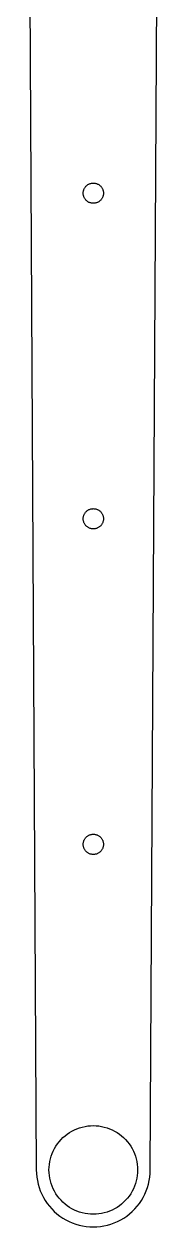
# Model space of a CAD drawing. Header units: metres. Extents: x -59 to 11, y -369 to 11.
# Drawn here: x -10.9 to 11, y -369 to -179 of the extents above; entities that cross this region are included whole.
import ezdxf

# ---------------------------------------------------------------- set-up
doc = ezdxf.new("R2010")
doc.units = ezdxf.units.M

msp = doc.modelspace()

# ---------------------------------------------------------------- linework, layer by layer
for p, q in [((9, -360), (11, 0)), ((-10.9389, -11), (-9, -360)), ((-1.52168, -205.22), (-1.48764, -205.125)), ((-1.48764, -205.125), (-1.44771, -205.033)), ((-1.44771, -205.033), (-1.40208, -204.943)), ((-1.40208, -204.943), (-1.35092, -204.857)), ((-1.35092, -204.857), (-1.29442, -204.774)), ((-1.29442, -204.774), (-1.23282, -204.694)), ((-1.23282, -204.694), (-1.16634, -204.619)), ((-1.16634, -204.619), (-1.09526, -204.548)), ((-1.09526, -204.548), (-1.01987, -204.481)), ((-1.01987, -204.481), (-0.940445, -204.42)), ((-0.940445, -204.42), (-0.857315, -204.363)), ((-0.857315, -204.363), (-0.770798, -204.312)), ((-0.770798, -204.312), (-0.681244, -204.267)), ((-0.681244, -204.267), (-0.588989, -204.227)), ((-0.588989, -204.227), (-0.494415, -204.193)), ((-0.494415, -204.193), (-0.397903, -204.165)), ((-0.397903, -204.165), (-0.299805, -204.143)), ((-0.299805, -204.143), (-0.200531, -204.127)), ((-0.200531, -204.127), (-0.100464, -204.117)), ((-0.100464, -204.117), (0, -204.114)), ((0, -204.114), (0.100464, -204.117)), ((0.100464, -204.117), (0.200531, -204.127)), ((0.200531, -204.127), (0.299805, -204.143)), ((0.299805, -204.143), (0.397903, -204.165)), ((0.397903, -204.165), (0.494415, -204.193)), ((0.494415, -204.193), (0.588989, -204.227)), ((0.588989, -204.227), (0.681244, -204.267)), ((0.681244, -204.267), (0.770798, -204.312)), ((0.770798, -204.312), (0.857315, -204.363)), ((0.857315, -204.363), (0.940445, -204.42)), ((0.940445, -204.42), (1.01987, -204.481)), ((1.01987, -204.481), (1.09526, -204.548)), ((1.09526, -204.548), (1.16634, -204.619)), ((1.16634, -204.619), (1.23282, -204.694)), ((1.23282, -204.694), (1.29442, -204.774)), ((1.29442, -204.774), (1.35092, -204.857)), ((1.35092, -204.857), (1.40208, -204.943)), ((1.40208, -204.943), (1.44771, -205.033)), ((1.44771, -205.033), (1.48764, -205.125)), ((1.48764, -205.125), (1.52168, -205.22)), ((-1.59999, -205.714), (-1.59683, -205.614)), ((-1.59683, -205.815), (-1.59999, -205.714)), ((-1.59683, -205.614), (-1.58737, -205.514)), ((-1.58737, -205.915), (-1.59683, -205.815)), ((-1.58737, -205.514), (-1.57166, -205.414)), ((-1.57166, -206.014), (-1.58737, -205.915)), ((-1.57166, -205.414), (-1.54973, -205.316)), ((-1.54973, -206.112), (-1.57166, -206.014)), ((-1.54973, -205.316), (-1.52168, -205.22)), ((-1.52168, -206.209), (-1.54973, -206.112)), ((-1.48764, -206.303), (-1.52168, -206.209)), ((-1.44771, -206.396), (-1.48764, -206.303)), ((-1.40208, -206.485), (-1.44771, -206.396)), ((-1.35092, -206.572), (-1.40208, -206.485)), ((-1.29442, -206.655), (-1.35092, -206.572)), ((-1.23282, -206.734), (-1.29442, -206.655)), ((-1.16634, -206.81), (-1.23282, -206.734)), ((-1.09526, -206.881), (-1.16634, -206.81)), ((-1.01987, -206.947), (-1.09526, -206.881)), ((-0.940445, -207.009), (-1.01987, -206.947)), ((-0.857315, -207.065), (-0.940445, -207.009)), ((-0.770798, -207.116), (-0.857315, -207.065)), ((0.857315, -207.065), (0.770798, -207.116)), ((0.940445, -207.009), (0.857315, -207.065)), ((1.01987, -206.947), (0.940445, -207.009)), ((1.09526, -206.881), (1.01987, -206.947)), ((1.16634, -206.81), (1.09526, -206.881)), ((1.23282, -206.734), (1.16634, -206.81)), ((1.29442, -206.655), (1.23282, -206.734)), ((1.35092, -206.572), (1.29442, -206.655)), ((1.40208, -206.485), (1.35092, -206.572)), ((1.44771, -206.396), (1.40208, -206.485)), ((1.48764, -206.303), (1.44771, -206.396)), ((1.52168, -206.209), (1.48764, -206.303)), ((1.52168, -205.22), (1.54973, -205.316)), ((1.54973, -206.112), (1.52168, -206.209)), ((1.54973, -205.316), (1.57166, -205.414)), ((1.57166, -206.014), (1.54973, -206.112)), ((1.57166, -205.414), (1.58737, -205.514)), ((1.58737, -205.915), (1.57166, -206.014)), ((1.58737, -205.514), (1.59683, -205.614)), ((1.59683, -205.815), (1.58737, -205.915)), ((1.59683, -205.614), (1.59999, -205.714)), ((1.59999, -205.714), (1.59683, -205.815)), ((-0.681244, -207.162), (-0.770798, -207.116)), ((-0.588989, -207.202), (-0.681244, -207.162)), ((-0.494415, -207.236), (-0.588989, -207.202)), ((-0.397903, -207.264), (-0.494415, -207.236)), ((-0.299805, -207.286), (-0.397903, -207.264)), ((-0.200531, -207.302), (-0.299805, -207.286)), ((-0.100464, -207.311), (-0.200531, -207.302)), ((0, -207.314), (-0.100464, -207.311)), ((0.100464, -207.311), (0, -207.314)), ((0.200531, -207.302), (0.100464, -207.311)), ((0.299805, -207.286), (0.200531, -207.302)), ((0.397903, -207.264), (0.299805, -207.286)), ((0.494415, -207.236), (0.397903, -207.264)), ((0.588989, -207.202), (0.494415, -207.236)), ((0.681244, -207.162), (0.588989, -207.202)), ((0.770798, -207.116), (0.681244, -207.162)), ((-1.48764, -256.554), (-1.44771, -256.462)), ((-1.44771, -256.462), (-1.40208, -256.372)), ((-1.40208, -256.372), (-1.35092, -256.286)), ((-1.35092, -256.286), (-1.29442, -256.202)), ((-1.29442, -256.202), (-1.23282, -256.123)), ((-1.23282, -256.123), (-1.16634, -256.048)), ((-1.16634, -256.048), (-1.09526, -255.977)), ((-1.09526, -255.977), (-1.01987, -255.91)), ((-1.01987, -255.91), (-0.940445, -255.848)), ((-0.940445, -255.848), (-0.857315, -255.792)), ((-0.857315, -255.792), (-0.770798, -255.741)), ((-0.770798, -255.741), (-0.681244, -255.695)), ((-0.681244, -255.695), (-0.588989, -255.655)), ((-0.588989, -255.655), (-0.494415, -255.621)), ((-0.494415, -255.621), (-0.397903, -255.593)), ((-0.397903, -255.593), (-0.299805, -255.571)), ((-0.299805, -255.571), (-0.200531, -255.555)), ((-0.200531, -255.555), (-0.100464, -255.546)), ((-0.100464, -255.546), (0, -255.543)), ((0, -255.543), (0.100464, -255.546)), ((0.100464, -255.546), (0.200531, -255.555)), ((0.200531, -255.555), (0.299805, -255.571)), ((0.299805, -255.571), (0.397903, -255.593)), ((0.397903, -255.593), (0.494415, -255.621)), ((0.494415, -255.621), (0.588989, -255.655)), ((0.588989, -255.655), (0.681244, -255.695)), ((0.681244, -255.695), (0.770798, -255.741)), ((0.770798, -255.741), (0.857315, -255.792)), ((0.857315, -255.792), (0.940445, -255.848)), ((0.940445, -255.848), (1.01987, -255.91)), ((1.01987, -255.91), (1.09526, -255.977)), ((1.09526, -255.977), (1.16634, -256.048)), ((1.16634, -256.048), (1.23282, -256.123)), ((1.23282, -256.123), (1.29442, -256.202)), ((1.29442, -256.202), (1.35092, -256.286)), ((1.35092, -256.286), (1.40208, -256.372)), ((1.40208, -256.372), (1.44771, -256.462)), ((1.44771, -256.462), (1.48764, -256.554)), ((-1.59999, -257.143), (-1.59683, -257.042)), ((-1.59683, -257.243), (-1.59999, -257.143)), ((-1.59683, -257.042), (-1.58737, -256.942)), ((-1.58737, -257.343), (-1.59683, -257.243)), ((-1.58737, -256.942), (-1.57166, -256.843)), ((-1.57166, -257.443), (-1.58737, -257.343)), ((-1.57166, -256.843), (-1.54973, -256.745)), ((-1.54973, -257.541), (-1.57166, -257.443)), ((-1.54973, -256.745), (-1.52168, -256.648)), ((-1.52168, -257.637), (-1.54973, -257.541)), ((-1.52168, -256.648), (-1.48764, -256.554)), ((-1.48764, -257.732), (-1.52168, -257.637)), ((-1.44771, -257.824), (-1.48764, -257.732)), ((-1.40208, -257.914), (-1.44771, -257.824)), ((-1.35092, -258), (-1.40208, -257.914)), ((-1.29442, -258.083), (-1.35092, -258)), ((-1.23282, -258.163), (-1.29442, -258.083)), ((-1.16634, -258.238), (-1.23282, -258.163)), ((-1.09526, -258.309), (-1.16634, -258.238)), ((-1.01987, -258.376), (-1.09526, -258.309)), ((-0.940445, -258.437), (-1.01987, -258.376)), ((1.01987, -258.376), (0.940445, -258.437)), ((1.09526, -258.309), (1.01987, -258.376)), ((1.16634, -258.238), (1.09526, -258.309)), ((1.23282, -258.163), (1.16634, -258.238)), ((1.29442, -258.083), (1.23282, -258.163)), ((1.35092, -258), (1.29442, -258.083)), ((1.40208, -257.914), (1.35092, -258)), ((1.44771, -257.824), (1.40208, -257.914)), ((1.48764, -257.732), (1.44771, -257.824)), ((1.48764, -256.554), (1.52168, -256.648)), ((1.52168, -257.637), (1.48764, -257.732)), ((1.52168, -256.648), (1.54973, -256.745)), ((1.54973, -257.541), (1.52168, -257.637)), ((1.54973, -256.745), (1.57166, -256.843)), ((1.57166, -257.443), (1.54973, -257.541)), ((1.57166, -256.843), (1.58737, -256.942)), ((1.58737, -257.343), (1.57166, -257.443)), ((1.58737, -256.942), (1.59683, -257.042)), ((1.59683, -257.243), (1.58737, -257.343)), ((1.59683, -257.042), (1.59999, -257.143)), ((1.59999, -257.143), (1.59683, -257.243)), ((-0.857315, -258.494), (-0.940445, -258.437)), ((-0.770798, -258.545), (-0.857315, -258.494)), ((-0.681244, -258.591), (-0.770798, -258.545)), ((-0.588989, -258.63), (-0.681244, -258.591)), ((-0.494415, -258.665), (-0.588989, -258.63)), ((-0.397903, -258.693), (-0.494415, -258.665)), ((-0.299805, -258.715), (-0.397903, -258.693)), ((-0.200531, -258.73), (-0.299805, -258.715)), ((-0.100464, -258.74), (-0.200531, -258.73)), ((0, -258.743), (-0.100464, -258.74)), ((0.100464, -258.74), (0, -258.743)), ((0.200531, -258.73), (0.100464, -258.74)), ((0.299805, -258.715), (0.200531, -258.73)), ((0.397903, -258.693), (0.299805, -258.715)), ((0.494415, -258.665), (0.397903, -258.693)), ((0.588989, -258.63), (0.494415, -258.665)), ((0.681244, -258.591), (0.588989, -258.63)), ((0.770798, -258.545), (0.681244, -258.591)), ((0.857315, -258.494), (0.770798, -258.545)), ((0.940445, -258.437), (0.857315, -258.494)), ((-1.40208, -307.801), (-1.35092, -307.714)), ((-1.35092, -307.714), (-1.29442, -307.631)), ((-1.29442, -307.631), (-1.23282, -307.552)), ((-1.23282, -307.552), (-1.16634, -307.476)), ((-1.16634, -307.476), (-1.09526, -307.405)), ((-1.09526, -307.405), (-1.01987, -307.339)), ((-1.01987, -307.339), (-0.940445, -307.277)), ((-0.940445, -307.277), (-0.857315, -307.22)), ((-0.857315, -307.22), (-0.770798, -307.169)), ((-0.770798, -307.169), (-0.681244, -307.124)), ((-0.681244, -307.124), (-0.588989, -307.084)), ((-0.588989, -307.084), (-0.494415, -307.05)), ((-0.494415, -307.05), (-0.397903, -307.022)), ((-0.397903, -307.022), (-0.299805, -307)), ((-0.299805, -307), (-0.200531, -306.984)), ((-0.200531, -306.984), (-0.100464, -306.975)), ((-0.100464, -306.975), (0, -306.971)), ((0, -306.971), (0.100464, -306.975)), ((0.100464, -306.975), (0.200531, -306.984)), ((0.200531, -306.984), (0.299805, -307)), ((0.299805, -307), (0.397903, -307.022)), ((0.397903, -307.022), (0.494415, -307.05)), ((0.494415, -307.05), (0.588989, -307.084)), ((0.588989, -307.084), (0.681244, -307.124)), ((0.681244, -307.124), (0.770798, -307.169)), ((0.770798, -307.169), (0.857315, -307.22)), ((0.857315, -307.22), (0.940445, -307.277)), ((0.940445, -307.277), (1.01987, -307.339)), ((1.01987, -307.339), (1.09526, -307.405)), ((1.09526, -307.405), (1.16634, -307.476)), ((1.16634, -307.476), (1.23282, -307.552)), ((1.23282, -307.552), (1.29442, -307.631)), ((1.29442, -307.631), (1.35092, -307.714)), ((1.35092, -307.714), (1.40208, -307.801)), ((-1.59999, -308.571), (-1.59683, -308.471)), ((-1.59683, -308.672), (-1.59999, -308.571)), ((-1.59683, -308.471), (-1.58737, -308.371)), ((-1.58737, -308.772), (-1.59683, -308.672)), ((-1.58737, -308.371), (-1.57166, -308.272)), ((-1.57166, -308.871), (-1.58737, -308.772)), ((-1.57166, -308.272), (-1.54973, -308.174)), ((-1.54973, -308.969), (-1.57166, -308.871)), ((-1.54973, -308.174), (-1.52168, -308.077)), ((-1.52168, -309.066), (-1.54973, -308.969)), ((-1.52168, -308.077), (-1.48764, -307.982)), ((-1.48764, -309.16), (-1.52168, -309.066)), ((-1.48764, -307.982), (-1.44771, -307.89)), ((-1.44771, -309.253), (-1.48764, -309.16)), ((-1.44771, -307.89), (-1.40208, -307.801)), ((-1.40208, -309.342), (-1.44771, -309.253)), ((-1.35092, -309.429), (-1.40208, -309.342)), ((-1.29442, -309.512), (-1.35092, -309.429)), ((-1.23282, -309.591), (-1.29442, -309.512)), ((-1.16634, -309.667), (-1.23282, -309.591)), ((-1.09526, -309.738), (-1.16634, -309.667)), ((1.16634, -309.667), (1.09526, -309.738)), ((1.23282, -309.591), (1.16634, -309.667)), ((1.29442, -309.512), (1.23282, -309.591)), ((1.35092, -309.429), (1.29442, -309.512)), ((1.40208, -309.342), (1.35092, -309.429)), ((1.40208, -307.801), (1.44771, -307.89)), ((1.44771, -309.253), (1.40208, -309.342)), ((1.44771, -307.89), (1.48764, -307.982)), ((1.48764, -309.16), (1.44771, -309.253)), ((1.48764, -307.982), (1.52168, -308.077)), ((1.52168, -309.066), (1.48764, -309.16)), ((1.52168, -308.077), (1.54973, -308.174)), ((1.54973, -308.969), (1.52168, -309.066)), ((1.54973, -308.174), (1.57166, -308.272)), ((1.57166, -308.871), (1.54973, -308.969)), ((1.57166, -308.272), (1.58737, -308.371)), ((1.58737, -308.772), (1.57166, -308.871)), ((1.58737, -308.371), (1.59683, -308.471)), ((1.59683, -308.672), (1.58737, -308.772)), ((1.59683, -308.471), (1.59999, -308.571)), ((1.59999, -308.571), (1.59683, -308.672)), ((-1.01987, -309.804), (-1.09526, -309.738)), ((-0.940445, -309.866), (-1.01987, -309.804)), ((-0.857315, -309.922), (-0.940445, -309.866)), ((-0.770798, -309.974), (-0.857315, -309.922)), ((-0.681244, -310.019), (-0.770798, -309.974)), ((-0.588989, -310.059), (-0.681244, -310.019)), ((-0.494415, -310.093), (-0.588989, -310.059)), ((-0.397903, -310.121), (-0.494415, -310.093)), ((-0.299805, -310.143), (-0.397903, -310.121)), ((-0.200531, -310.159), (-0.299805, -310.143)), ((-0.100464, -310.168), (-0.200531, -310.159)), ((0, -310.171), (-0.100464, -310.168)), ((0.100464, -310.168), (0, -310.171)), ((0.200531, -310.159), (0.100464, -310.168)), ((0.299805, -310.143), (0.200531, -310.159)), ((0.397903, -310.121), (0.299805, -310.143)), ((0.494415, -310.093), (0.397903, -310.121)), ((0.588989, -310.059), (0.494415, -310.093)), ((0.681244, -310.019), (0.588989, -310.059)), ((0.770798, -309.974), (0.681244, -310.019)), ((0.857315, -309.922), (0.770798, -309.974)), ((0.940445, -309.866), (0.857315, -309.922)), ((1.01987, -309.804), (0.940445, -309.866)), ((1.09526, -309.738), (1.01987, -309.804)), ((-2.57686, -353.492), (-2.16312, -353.343)), ((-2.16312, -353.343), (-1.74081, -353.22)), ((-1.74081, -353.22), (-1.31166, -353.124)), ((-1.31166, -353.124), (-0.877319, -353.055)), ((-0.877319, -353.055), (-0.439529, -353.014)), ((-0.439529, -353.014), (0, -353)), ((0, -353), (0.439529, -353.014)), ((0.439529, -353.014), (0.877319, -353.055)), ((0.877319, -353.055), (1.31166, -353.124)), ((1.31166, -353.124), (1.74081, -353.22)), ((1.74081, -353.22), (2.16312, -353.343)), ((2.16312, -353.343), (2.57686, -353.492)), ((-5.39359, -355.538), (-5.10277, -355.208)), ((-5.10277, -355.208), (-4.79182, -354.897)), ((-4.79182, -354.897), (-4.46196, -354.606)), ((-4.46196, -354.606), (-4.11449, -354.337)), ((-4.11449, -354.337), (-3.75078, -354.09)), ((-3.75078, -354.09), (-3.37227, -353.866)), ((-3.37227, -353.866), (-2.98045, -353.666)), ((-2.98045, -353.666), (-2.57686, -353.492)), ((2.57686, -353.492), (2.98045, -353.666)), ((2.98045, -353.666), (3.37227, -353.866)), ((3.37227, -353.866), (3.75078, -354.09)), ((3.75078, -354.09), (4.11449, -354.337)), ((4.11449, -354.337), (4.46196, -354.606)), ((4.46196, -354.606), (4.79182, -354.897)), ((4.79182, -354.897), (5.10277, -355.208)), ((5.10277, -355.208), (5.39359, -355.538)), ((-6.50842, -357.423), (-6.33379, -357.02)), ((-6.33379, -357.02), (-6.13414, -356.628)), ((-6.13414, -356.628), (-5.91029, -356.249)), ((-5.91029, -356.249), (-5.66312, -355.885)), ((-5.66312, -355.885), (-5.39359, -355.538)), ((5.39359, -355.538), (5.66312, -355.885)), ((5.66312, -355.885), (5.91029, -356.249)), ((5.91029, -356.249), (6.13414, -356.628)), ((6.13414, -356.628), (6.33379, -357.02)), ((6.33379, -357.02), (6.50842, -357.423)), ((-6.94479, -359.123), (-6.87601, -358.688)), ((-6.87601, -358.688), (-6.78008, -358.259)), ((-6.78008, -358.259), (-6.65739, -357.837)), ((-6.65739, -357.837), (-6.50842, -357.423)), ((6.50842, -357.423), (6.65739, -357.837)), ((6.65739, -357.837), (6.78008, -358.259)), ((6.78008, -358.259), (6.87601, -358.688)), ((6.87601, -358.688), (6.94479, -359.123)), ((-9, -360), (-8.98224, -360.565)), ((-8.98224, -360.565), (-8.92903, -361.128)), ((-7, -360), (-6.98618, -359.56)), ((-6.98618, -360.44), (-7, -360)), ((-6.98618, -359.56), (-6.94479, -359.123)), ((-6.94479, -360.877), (-6.98618, -360.44)), ((-6.87601, -361.312), (-6.94479, -360.877)), ((6.94479, -360.877), (6.87601, -361.312)), ((6.94479, -359.123), (6.98618, -359.56)), ((6.98618, -360.44), (6.94479, -360.877)), ((6.98618, -359.56), (7, -360)), ((7, -360), (6.98618, -360.44)), ((8.92903, -361.128), (8.98224, -360.565)), ((8.98224, -360.565), (9, -360)), ((-8.92903, -361.128), (-8.84058, -361.686)), ((-8.84058, -361.686), (-8.71724, -362.238)), ((-8.71724, -362.238), (-8.55949, -362.781)), ((-8.55949, -362.781), (-8.36798, -363.313)), ((-6.78008, -361.741), (-6.87601, -361.312)), ((-6.65739, -362.163), (-6.78008, -361.741)), ((-6.50842, -362.577), (-6.65739, -362.163)), ((-6.33379, -362.98), (-6.50842, -362.577)), ((6.50842, -362.577), (6.33379, -362.98)), ((6.65739, -362.163), (6.50842, -362.577)), ((6.78008, -361.741), (6.65739, -362.163)), ((6.87601, -361.312), (6.78008, -361.741)), ((8.36798, -363.313), (8.55949, -362.781)), ((8.55949, -362.781), (8.71724, -362.238)), ((8.71724, -362.238), (8.84058, -361.686)), ((8.84058, -361.686), (8.92903, -361.128)), ((-8.36798, -363.313), (-8.14343, -363.832)), ((-8.14343, -363.832), (-7.88675, -364.336)), ((-7.88675, -364.336), (-7.59894, -364.822)), ((-6.13414, -363.372), (-6.33379, -362.98)), ((-5.91029, -363.751), (-6.13414, -363.372)), ((-5.66312, -364.115), (-5.91029, -363.751)), ((-5.39359, -364.462), (-5.66312, -364.115)), ((-5.10277, -364.792), (-5.39359, -364.462)), ((-4.79182, -365.103), (-5.10277, -364.792)), ((5.10277, -364.792), (4.79182, -365.103)), ((5.39359, -364.462), (5.10277, -364.792)), ((5.66312, -364.115), (5.39359, -364.462)), ((5.91029, -363.751), (5.66312, -364.115)), ((6.13414, -363.372), (5.91029, -363.751)), ((6.33379, -362.98), (6.13414, -363.372)), ((7.59894, -364.822), (7.88675, -364.336)), ((7.88675, -364.336), (8.14343, -363.832)), ((8.14343, -363.832), (8.36798, -363.313)), ((-7.59894, -364.822), (-7.28114, -365.29)), ((-7.28114, -365.29), (-6.93462, -365.737)), ((-6.93462, -365.737), (-6.56071, -366.161)), ((-6.56071, -366.161), (-6.16092, -366.561)), ((-6.16092, -366.561), (-5.7368, -366.935)), ((-4.46196, -365.394), (-4.79182, -365.103)), ((-4.11449, -365.663), (-4.46196, -365.394)), ((-3.75078, -365.91), (-4.11449, -365.663)), ((-3.37227, -366.134), (-3.75078, -365.91)), ((-2.98045, -366.334), (-3.37227, -366.134)), ((-2.57686, -366.508), (-2.98045, -366.334)), ((-2.16312, -366.657), (-2.57686, -366.508)), ((-1.74081, -366.78), (-2.16312, -366.657)), ((2.16312, -366.657), (1.74081, -366.78)), ((2.57686, -366.508), (2.16312, -366.657)), ((2.98045, -366.334), (2.57686, -366.508)), ((3.37227, -366.134), (2.98045, -366.334)), ((3.75078, -365.91), (3.37227, -366.134)), ((4.11449, -365.663), (3.75078, -365.91)), ((4.46196, -365.394), (4.11449, -365.663)), ((4.79182, -365.103), (4.46196, -365.394)), ((5.7368, -366.935), (6.16092, -366.561)), ((6.16092, -366.561), (6.56071, -366.161)), ((6.56071, -366.161), (6.93462, -365.737)), ((6.93462, -365.737), (7.28114, -365.29)), ((7.28114, -365.29), (7.59894, -364.822)), ((-5.7368, -366.935), (-5.29005, -367.281)), ((-5.29005, -367.281), (-4.82243, -367.599)), ((-4.82243, -367.599), (-4.33577, -367.887)), ((-4.33577, -367.887), (-3.832, -368.143)), ((-3.832, -368.143), (-3.31311, -368.368)), ((-3.31311, -368.368), (-2.78114, -368.56)), ((-2.78114, -368.56), (-2.2382, -368.717)), ((-1.31166, -366.876), (-1.74081, -366.78)), ((-0.877319, -366.945), (-1.31166, -366.876)), ((-0.439529, -366.986), (-0.877319, -366.945)), ((0, -367), (-0.439529, -366.986)), ((0.439529, -366.986), (0, -367)), ((0.877319, -366.945), (0.439529, -366.986)), ((1.31166, -366.876), (0.877319, -366.945)), ((1.74081, -366.78), (1.31166, -366.876)), ((2.2382, -368.717), (2.78114, -368.56)), ((2.78114, -368.56), (3.31311, -368.368)), ((3.31311, -368.368), (3.832, -368.143)), ((3.832, -368.143), (4.33577, -367.887)), ((4.33577, -367.887), (4.82243, -367.599)), ((4.82243, -367.599), (5.29005, -367.281)), ((5.29005, -367.281), (5.7368, -366.935)), ((-2.2382, -368.717), (-1.68642, -368.841)), ((-1.68642, -368.841), (-1.12799, -368.929)), ((-1.12799, -368.929), (-0.565109, -368.982)), ((-0.565109, -368.982), (0, -369)), ((0, -369), (0.565109, -368.982)), ((0.565109, -368.982), (1.12799, -368.929)), ((1.12799, -368.929), (1.68642, -368.841)), ((1.68642, -368.841), (2.2382, -368.717))]:
    msp.add_line(p, q)

doc.saveas('drawing.dxf')
